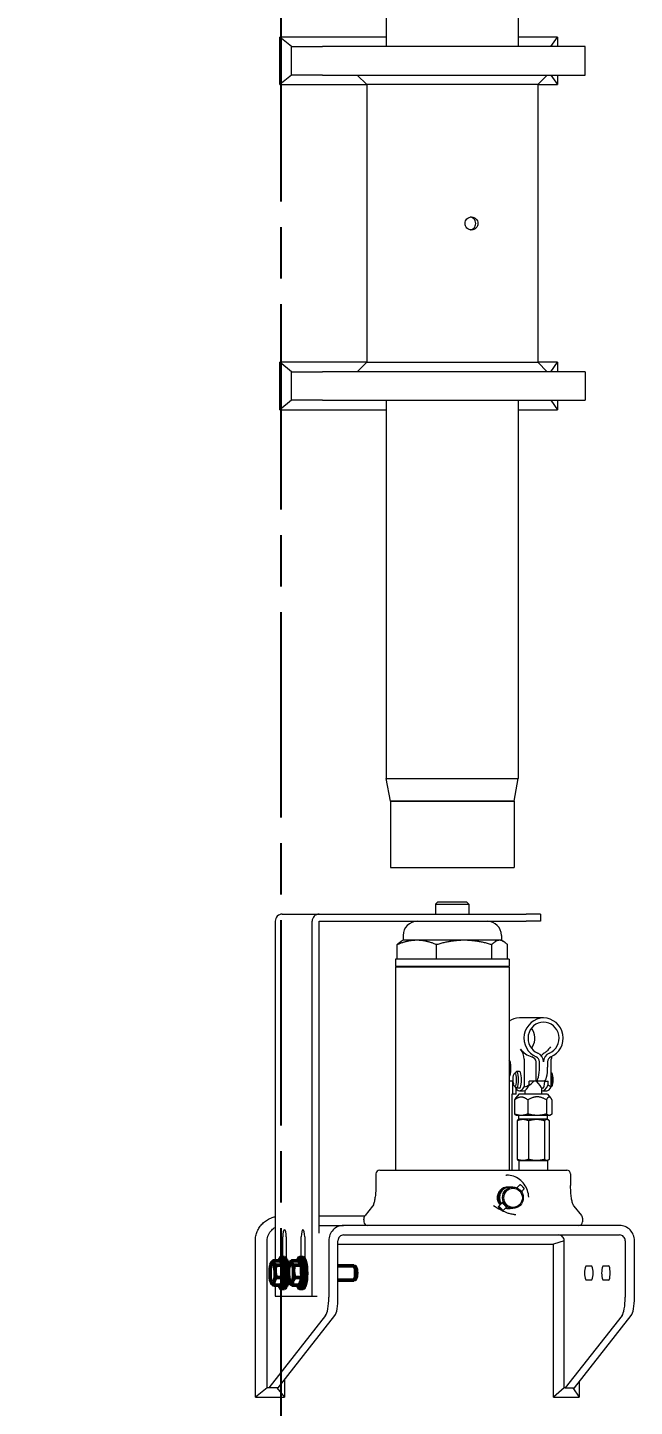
# Model space of a CAD drawing. Header units: inches. Extents: x 15 to 402, y 6 to 258.
# Drawn here: x 296.75 to 312.71, y 74.76 to 111.01 of the extents above; entities that cross this region are included whole.
import ezdxf

# ---------------------------------------------------------------- set-up
doc = ezdxf.new("R2010")
doc.units = ezdxf.units.IN
doc.header["$LTSCALE"] = 12
doc.header["$MEASUREMENT"] = 0
doc.linetypes.add('CHAIN', pattern=[0.7087, 0.4724, -0.0591, 0.1181, -0.0591])
doc.layers.add('Centerline', color=5, linetype='CHAIN', lineweight=25, true_color=0x0000ff)
doc.layers.add('Dimension (ANSI)', color=7, linetype='Continuous', lineweight=25)
doc.layers.add('Visible (ANSI)', color=7, linetype='Continuous', lineweight=50)
doc.styles.add('MEMCOR Medium', font='arial.ttf')
doc.dimstyles.new('Default (ANSI)', dxfattribs={"dimscale": 12, "dimtxt": 0.15, "dimasz": 0.098425, "dimexe": 0.125, "dimexo": 0.0625, "dimgap": 0.031496, "dimtad": 0, "dimtih": 1, "dimtoh": 1, "dimdec": 4, "dimrnd": 1e-08, "dimzin": 3, "dimdsep": 46, "dimlunit": 5, "dimtxsty": 'MEMCOR Medium', "dimcen": 0.09, "dimdle": 0.393701, "dimclrd": 256, "dimclre": 256, "dimclrt": 256, "dimadec": 0, "dimazin": 1, "dimtfac": 0.8, "dimtofl": 0, "dimtmove": 0, "dimatfit": 3, "dimfxl": 1, "dimfrac": 1, "dimtolj": 1, "dimtzin": 4, "dimlwd": -1, "dimlwe": -1, "dimarcsym": 0})

# ---------------------------------------------------------------- blocks, each defined once
blk = doc.blocks.new('*D27')
at = {"layer": 'Defpoints', "color": 0, "transparency": 16777216}
for p in [(303.002, 130.769), (254.989, 40.014), (282.798, 40.014)]:
    blk.add_point(p, dxfattribs=at)
at = {"layer": 'Dimension (ANSI)', "transparency": 16777216}
for p, q in [((302.252, 130.769), (253.489, 130.769)), ((254.989, 129.588), (254.989, 91.538)), ((254.989, 41.195), (254.989, 79.246)), ((282.048, 40.014), (253.489, 40.014))]:
    blk.add_line(p, q, dxfattribs=at)
for points in [[(254.792, 129.588), (255.186, 129.588), (254.989, 130.769)], [(254.792, 41.195), (255.186, 41.195), (254.989, 40.014)]]:
    blk.add_solid(points, dxfattribs=at)
at = {"layer": 'Dimension (ANSI)', "transparency": 16777216, "char_height": 1.8, "attachment_point": 5, "style": 'MEMCOR Medium'}
for s, insert in [('\\A1; \\fArial|b0|i0;90{\\H0.8x;\\S3#4;} in', (254.989, 87.241)), ('\\A1;[2305.2 mm]{\\P\\fArial|b0|i0;SHIPPING HEIGHT\\P\\fArial|b0|i0;REF.}', (254.989, 81.095))]:
    blk.add_mtext(s, dxfattribs=dict(at, insert=insert))

msp = doc.modelspace()

# ---------------------------------------------------------------- linework, layer by layer
at = {"layer": 'Centerline', "ltscale": 0.952448}
msp.add_line((303.42221, 41.64152), (303.42221, 131.8154), dxfattribs=at)
at = {"layer": 'Visible (ANSI)', "linetype": 'Continuous', "lineweight": 18}
for p, q in [((306.1863, 121.01412), (306.1863, 110.51412)), ((309.6563, 121.01412), (309.6563, 110.51412)), ((303.38409, 109.51523), (303.38409, 110.76301)), ((306.1863, 110.76301), (303.38409, 110.76301)), ((303.69648, 110.51412), (303.38409, 110.76301)), ((310.68971, 110.76301), (309.6563, 110.76301)), ((310.51707, 110.51412), (310.68971, 110.76301)), ((310.68971, 110.76301), (310.68971, 110.51412)), ((303.69648, 110.51412), (304.511, 110.51412)), ((303.69648, 109.76412), (303.69648, 110.51412)), ((311.4213, 110.51412), (304.511, 110.51412)), ((311.4213, 109.76412), (311.4213, 110.51412)), ((303.69648, 109.76412), (303.38409, 109.51523)), ((303.38409, 109.51523), (305.67019, 109.51523)), ((304.511, 109.76412), (303.69648, 109.76412)), ((304.511, 109.76412), (311.4213, 109.76412)), ((305.6713, 109.51412), (305.4213, 109.76412)), ((305.6713, 109.51412), (305.6713, 102.21412)), ((310.1713, 109.51412), (305.6713, 109.51412)), ((310.1713, 109.51412), (310.4213, 109.76412)), ((310.1713, 109.51412), (310.1713, 102.21412)), ((310.17241, 109.51523), (310.68971, 109.51523)), ((310.51707, 109.76412), (310.68971, 109.51523)), ((310.68971, 109.76412), (310.68971, 109.51523)), ((303.38409, 100.96523), (303.38409, 102.21301)), ((305.67019, 102.21301), (303.38409, 102.21301)), ((303.69128, 101.96412), (303.38409, 102.21301)), ((303.69128, 101.96412), (304.511, 101.96412)), ((303.69128, 101.21412), (303.69128, 101.96412)), ((311.4213, 101.96412), (304.511, 101.96412)), ((305.6713, 102.21412), (305.4213, 101.96412)), ((305.6713, 102.21412), (310.1713, 102.21412)), ((310.1713, 102.21412), (310.4213, 101.96412)), ((310.68971, 102.21301), (310.17241, 102.21301)), ((310.51187, 101.96412), (310.68971, 102.21301)), ((310.68971, 102.21301), (310.68971, 101.96412)), ((311.4213, 101.96412), (311.4213, 101.21412)), ((303.69128, 101.21412), (303.38409, 100.96523)), ((304.511, 101.21412), (303.69128, 101.21412)), ((304.511, 101.21412), (311.4213, 101.21412)), ((306.1863, 101.21412), (306.1863, 91.26412)), ((309.6563, 101.21412), (309.6563, 91.26412)), ((310.51187, 101.21412), (310.68971, 100.96523)), ((310.68971, 101.21412), (310.68971, 100.96523)), ((303.38409, 100.96523), (306.1863, 100.96523)), ((309.6563, 100.96523), (310.68971, 100.96523)), ((306.1863, 91.26412), (309.6563, 91.26412)), ((306.1863, 91.26412), (309.40911, 91.26412)), ((306.2963, 90.67412), (306.1863, 91.26412)), ((309.40911, 91.26412), (309.6563, 91.26412)), ((309.5463, 90.67412), (309.6563, 91.26412)), ((306.2963, 90.67412), (309.5463, 90.67412)), ((306.2963, 90.67412), (306.2963, 88.92412)), ((309.5463, 90.67412), (306.2963, 90.67412)), ((309.5463, 90.67412), (309.5463, 88.92412)), ((306.2963, 88.92412), (309.5463, 88.92412)), ((307.5338, 88.01412), (307.4838, 87.96412)), ((307.4838, 87.96412), (308.3588, 87.96412)), ((307.4838, 87.96412), (307.4838, 87.70162)), ((308.3088, 88.01412), (307.5338, 88.01412)), ((308.3088, 88.01412), (308.3588, 87.96412)), ((308.3588, 87.96412), (308.3588, 87.70162)), ((303.26687, 87.51408), (303.26687, 78.58476)), ((303.44881, 87.70162), (304.41922, 87.70162)), ((304.23728, 77.65401), (304.23728, 87.51408)), ((304.41918, 79.31252), (304.41918, 87.51408)), ((304.41922, 87.70162), (309.86169, 87.70162)), ((304.41922, 87.51412), (309.86169, 87.51412)), ((310.24039, 87.70162), (309.86169, 87.70162)), ((310.24039, 87.51412), (309.86169, 87.51412)), ((310.24039, 87.70162), (310.24039, 87.51412)), ((306.62767, 87.13912), (306.62767, 87.01412)), ((309.21493, 87.13912), (309.21493, 87.01412)), ((306.47217, 86.51412), (306.47217, 86.89858)), ((306.62767, 87.01412), (306.57581, 86.98418)), ((306.99137, 87.01412), (306.62767, 87.01412)), ((308.23514, 87.01412), (306.99137, 87.01412)), ((307.51057, 86.51412), (307.51057, 86.89858)), ((309.16506, 87.01412), (308.23514, 87.01412)), ((308.9597, 86.51412), (308.9597, 86.89858)), ((309.21493, 87.01412), (309.16506, 87.01412)), ((309.21493, 87.01412), (309.26679, 86.98418)), ((309.37043, 86.51412), (309.37043, 86.89858)), ((306.47217, 86.51412), (306.42755, 86.51412)), ((306.42755, 86.51412), (306.42755, 86.32662)), ((309.41505, 86.32662), (306.42755, 86.32662)), ((309.41505, 86.30662), (306.42755, 86.30662)), ((306.42755, 86.30662), (306.42755, 80.97037)), ((307.51057, 86.51412), (306.47217, 86.51412)), ((306.55255, 86.30662), (306.55255, 86.32662)), ((308.9597, 86.51412), (307.51057, 86.51412)), ((309.41505, 86.51412), (308.9597, 86.51412)), ((309.29005, 86.30662), (309.29005, 86.32662)), ((309.41505, 86.51412), (309.41505, 86.32662)), ((309.41505, 86.30662), (309.41505, 80.97037)), ((310.32244, 84.97037), (309.68561, 84.97037)), ((309.81096, 83.88347), (309.81096, 83.15595)), ((310.12475, 83.30537), (310.12475, 83.81616)), ((310.21573, 83.68037), (310.21573, 83.81616)), ((310.42915, 83.81616), (310.42915, 83.68037)), ((310.52643, 83.15595), (310.52643, 83.88347)), ((309.55421, 83.50684), (309.59969, 83.55525)), ((309.69178, 83.5622), (309.61296, 83.5622)), ((310.54481, 83.50684), (310.52643, 83.52641)), ((309.50983, 83.30537), (309.41505, 83.30537)), ((309.5139, 82.97037), (309.5139, 83.29299)), ((309.55421, 83.18006), (309.59969, 83.13165)), ((309.59968, 82.97037), (309.59968, 83.11442)), ((309.69178, 83.1247), (309.61296, 83.1247)), ((309.69178, 83.05537), (309.79849, 83.05537)), ((309.83076, 83.06247), (309.83076, 82.97037)), ((309.94436, 83.20947), (309.94436, 83.30537)), ((310.12475, 83.30537), (309.94436, 83.30537)), ((310.33818, 83.30537), (310.12475, 83.30537)), ((310.26826, 83.13123), (310.26826, 82.97037)), ((310.30053, 83.1247), (310.26826, 83.1247)), ((310.30053, 83.05537), (310.40725, 83.05537)), ((310.33818, 83.30537), (310.4464, 83.30537)), ((310.4464, 83.20947), (310.4464, 83.30537)), ((310.54481, 83.18006), (310.52643, 83.16048)), ((309.59968, 82.97037), (309.48776, 82.97037)), ((309.48776, 82.97037), (309.48776, 80.97037)), ((309.55942, 82.81523), (309.55942, 82.44695)), ((309.67451, 82.97037), (309.59447, 82.87498)), ((310.42451, 82.97037), (309.67451, 82.97037)), ((309.91061, 82.81523), (309.91061, 82.44695)), ((310.4007, 82.81523), (310.4007, 82.44695)), ((310.42451, 82.97037), (310.50455, 82.87498)), ((310.5396, 82.81523), (310.5396, 82.44695)), ((309.61201, 82.40787), (309.59447, 82.418)), ((309.73502, 82.40787), (309.61201, 82.40787)), ((309.67451, 82.30787), (309.65948, 82.29919)), ((309.67451, 82.30787), (309.67451, 82.40787)), ((309.77994, 82.30787), (309.67451, 82.30787)), ((310.15565, 82.40787), (309.73502, 82.40787)), ((310.14049, 82.30787), (309.77994, 82.30787)), ((310.41006, 82.30787), (310.14049, 82.30787)), ((310.47015, 82.40787), (310.15565, 82.40787)), ((310.42451, 82.30787), (310.41006, 82.30787)), ((310.42451, 82.30787), (310.42451, 82.40787)), ((310.42451, 82.30787), (310.43955, 82.29919)), ((310.48701, 82.40787), (310.47015, 82.40787)), ((310.48701, 82.40787), (310.50455, 82.418)), ((309.62944, 82.27438), (309.62944, 81.25387)), ((309.93045, 82.27438), (309.93045, 81.25387)), ((310.35053, 82.27438), (310.35053, 81.25387)), ((310.46959, 82.27438), (310.46959, 81.25387)), ((309.67451, 81.22037), (309.65948, 81.22905)), ((309.67451, 81.22037), (309.77994, 81.22037)), ((309.67451, 81.22037), (309.67451, 80.97037)), ((309.77994, 81.22037), (310.14049, 81.22037)), ((310.14049, 81.22037), (310.41006, 81.22037)), ((310.41006, 81.22037), (310.42451, 81.22037)), ((310.42451, 81.22037), (310.43955, 81.22905)), ((310.42451, 81.22037), (310.42451, 80.97037)), ((305.91292, 80.87037), (305.91292, 80.5699)), ((306.01292, 80.97037), (306.76165, 80.97037)), ((306.76165, 80.97037), (310.9332, 80.97037)), ((311.0332, 80.87037), (311.0332, 80.5699)), ((309.32982, 80.836), (309.35227, 80.836)), ((309.37887, 80.5235), (309.37653, 80.5235)), ((309.39753, 80.5235), (309.3952, 80.5235)), ((309.41619, 80.5235), (309.41386, 80.5235)), ((309.51482, 80.5235), (309.43252, 80.5235)), ((309.69787, 80.58521), (309.61781, 80.50269)), ((309.81271, 80.4738), (309.74087, 80.39975)), ((305.82462, 80.01976), (305.62937, 79.77529)), ((309.23398, 80.10704), (309.14051, 80.01069)), ((309.34882, 79.99563), (309.25535, 79.89928)), ((309.3882, 79.961), (309.38586, 79.961)), ((309.40686, 79.961), (309.40453, 79.961)), ((309.42552, 79.961), (309.42319, 79.961)), ((309.51482, 79.961), (309.44185, 79.961)), ((311.1215, 80.01976), (311.31675, 79.77529)), ((305.61868, 79.75927), (304.41918, 79.75927)), ((304.41918, 79.51412), (305.06221, 79.51412)), ((312.32281, 79.51412), (305.06221, 79.51412)), ((305.59891, 79.66504), (305.59891, 79.61412)), ((311.34721, 79.66504), (311.34721, 79.61412)), ((302.74245, 75.00318), (302.74245, 79.11412)), ((303.05297, 75.24833), (303.05297, 79.11412)), ((303.46399, 78.67012), (303.46399, 79.21651)), ((303.55496, 79.21651), (303.55496, 78.62423)), ((303.94919, 78.67012), (303.94919, 79.21651)), ((304.04017, 79.21651), (304.04017, 78.62423)), ((304.67246, 79.11412), (304.67246, 77.62562)), ((304.91605, 77.62562), (304.91605, 79.11412)), ((305.06221, 79.26412), (312.32281, 79.26412)), ((310.86332, 79.11412), (310.5806, 79.01897)), ((310.86332, 75.24833), (310.86332, 79.11412)), ((312.46897, 79.11412), (312.46897, 77.62562)), ((312.71256, 77.62562), (312.71256, 79.11412)), ((304.91605, 79.01897), (310.47053, 79.01897)), ((310.47053, 79.01897), (310.5806, 79.01897)), ((310.5806, 75.00318), (310.5806, 79.01897)), ((311.44263, 78.45162), (311.58323, 78.45162)), ((311.89253, 78.45162), (312.03313, 78.45162)), ((311.58323, 78.07662), (311.44263, 78.07662)), ((312.03313, 78.07662), (311.89253, 78.07662)), ((303.26687, 77.94349), (303.26687, 77.65401)), ((303.26687, 77.65401), (304.23728, 77.65401)), ((304.23728, 77.65401), (304.36807, 77.65401)), ((304.59084, 77.14481), (303.09555, 75.24833)), ((303.33914, 75.24833), (304.83443, 77.14481)), ((312.38735, 77.14481), (310.89206, 75.24833)), ((311.13566, 75.24833), (312.63095, 77.14481)), ((303.50541, 75.4592), (303.50541, 75.00318)), ((303.05297, 75.24833), (302.74245, 75.00318)), ((303.09555, 75.24833), (303.05297, 75.24833)), ((303.33914, 75.24833), (303.09555, 75.24833)), ((303.3104, 75.24833), (303.50541, 75.00318)), ((310.86332, 75.24833), (310.5806, 75.00318)), ((310.89206, 75.24833), (310.86332, 75.24833)), ((310.89206, 75.24833), (311.13566, 75.24833)), ((311.09308, 75.24833), (311.26029, 75.00318)), ((311.26029, 75.4064), (311.26029, 75.00318)), ((302.74245, 75.00318), (303.50541, 75.00318)), ((310.5806, 75.00318), (311.26029, 75.00318))]:
    msp.add_line(p, q, dxfattribs=at)
at = {"layer": 'Visible (ANSI)'}
for p, q in [((303.16659, 78.51739), (303.17004, 78.52421)), ((303.39554, 78.58476), (303.2084, 78.58476)), ((303.46894, 78.46751), (303.2818, 78.46751)), ((303.39554, 78.58476), (303.43224, 78.52613)), ((303.42036, 78.54512), (303.43187, 78.54512)), ((303.43187, 78.67012), (303.50948, 78.67012)), ((303.43224, 78.52613), (303.46894, 78.46751)), ((303.46894, 78.46751), (303.47497, 78.30719)), ((303.6518, 78.51739), (303.65524, 78.52421)), ((303.88075, 78.58476), (303.69361, 78.58476)), ((303.95415, 78.46751), (303.76701, 78.46751)), ((303.88075, 78.58476), (303.91745, 78.52613)), ((303.90556, 78.54512), (303.91707, 78.54512)), ((303.91707, 78.67012), (303.99468, 78.67012)), ((303.91745, 78.52613), (303.95415, 78.46751)), ((303.95415, 78.46751), (303.96018, 78.30719)), ((304.91605, 78.45162), (305.33506, 78.45162)), ((305.38131, 78.40854), (305.34643, 78.44567)), ((303.16659, 78.01085), (303.16699, 78.01007)), ((303.48101, 78.14687), (303.29387, 78.14687)), ((303.45034, 78.04518), (303.41967, 77.94349)), ((303.43163, 77.98312), (303.43187, 77.98312)), ((303.48101, 78.14687), (303.45034, 78.04518)), ((303.47497, 78.30719), (303.48101, 78.14687)), ((303.6518, 78.01085), (303.65219, 78.01007)), ((303.96621, 78.14687), (303.77907, 78.14687)), ((303.93554, 78.04518), (303.90488, 77.94349)), ((303.91683, 77.98312), (303.91707, 77.98312)), ((303.96621, 78.14687), (303.93554, 78.04518)), ((303.96018, 78.30719), (303.96621, 78.14687)), ((304.91605, 78.07662), (305.33506, 78.07662)), ((305.38131, 78.1197), (305.34643, 78.08258)), ((303.41967, 77.94349), (303.23253, 77.94349)), ((303.43187, 77.85812), (303.50948, 77.85812)), ((303.90488, 77.94349), (303.71774, 77.94349)), ((303.91707, 77.85812), (303.99468, 77.85812))]:
    msp.add_line(p, q, dxfattribs=at)
at = {"layer": 'Visible (ANSI)', "linetype": 'Continuous', "lineweight": 18}
for centre, radius, start, end in [((307.00267, 87.13912), 0.375, 90, 180), ((308.83993, 87.13912), 0.375, 0, 90), ((306.01292, 80.87037), 0.1, 90, 180), ((310.9332, 80.87037), 0.1, 0, 90), ((305.69891, 79.61412), 0.1, 180, 270), ((311.24721, 79.61412), 0.1, 270, 0)]:
    msp.add_arc(centre, radius, start, end, dxfattribs=at)
for centre, major_axis, ratio, start_param, end_param in [((303.44881, 87.51408), (0, 0.18754), 0.97012594, 0, 1.57079633), ((304.41922, 87.51408), (0, 0.18754), 0.97012594, 0, 1.57079633), ((304.41922, 87.51408), (0, 0.0000394), 0.97012594, 0, 1.57079633), ((309.68561, 84.43912), (0, 0.53125), 0.97012594, 0, 0.55268505), ((310.32244, 84.43912), (0, -0.53125), 0.97012594, 0.38163623, 5.90154908), ((310.32244, 84.43912), (0, -0.42125), 0.97012594, 0.38163623, 5.90154908), ((309.68561, 84.43912), (0, -0.42125), 0.97012594, 1.00176674, 2.24827163), ((310.25815, 84.43912), (0.64426, 0), 0.82458735, 3.71062224, 4.33075275), ((309.20459, 83.88347), (0.60636, 0), 0.82458735, 0, 0.56902959), ((310.52841, 83.88347), (0, -0.61), 0.97012594, 4.14335939, 4.22050048), ((309.41127, 83.64912), (0, -0.21875), 0.24260185, 0.07126083, 3.07033183), ((309.95497, 83.81616), (0.16978, 0), 0.82458735, 0, 1.1891601), ((310.07991, 83.81616), (0, 0.14), 0.97012594, 4.71238898, 5.90154908), ((310.07991, 83.81616), (0, 0.25), 0.97012594, 4.71238898, 5.90154908), ((310.44731, 83.81616), (0, -0.25), 0.97012594, 3.90716561, 4.00095999), ((310.56497, 83.81616), (0, 0.25), 0.97012594, 0.38163623, 1.57079633), ((310.56497, 83.81616), (0, 0.14), 0.97012594, 0.38163623, 1.57079633), ((310.89019, 83.88347), (0, -0.5), 0.72752409, 4.5732119, 4.71238898), ((309.61296, 83.34345), (0, 0.21875), 0.24260185, 2.88883748, 6.53594048), ((309.69178, 83.34345), (0, 0.21875), 0.24260185, 3.14159265, 6.28318531), ((310.12475, 83.68037), (0, -0.375), 0.24260185, 0, 1.57079633), ((310.33818, 83.68037), (0, -0.375), 0.24260185, 0, 1.57079633), ((310.48607, 83.34345), (0, 0.21875), 0.24260185, 4.00556909, 5.41920887), ((310.53458, 83.34345), (0, 0.16875), 0.24260185, 3.39434782, 6.03043014), ((309.69178, 84.30537), (0, 1.25), 0.24260185, 2.49809154, 2.58355127), ((309.69178, 84.30537), (0, -1.25), 0.24260185, 5.85751858, 6.68707714), ((309.79849, 84.30537), (0, -1.25), 0.24260185, 0, 0.50179497), ((309.21521, 84.30537), (1.51591, 0), 0.82458735, 5.11628082, 5.21418395), ((310.04951, 83.34345), (0.21711, 0.21711), 0.12314028, 4.0301093, 4.65995536), ((310.04951, 83.34345), (0.21711, -0.21711), 0.12314028, 0.12252347, 1.27331578), ((310.30053, 84.30537), (0, -1.25), 0.24260185, 6.17657012, 6.78498028), ((310.30053, 83.34345), (0, -0.21875), 0.24260185, 0, 1.39583924), ((310.40725, 84.30537), (0, -1.25), 0.24260185, 0, 0.40389183), ((310.88382, 84.30537), (0, 1.25), 0.72752409, 2.63979768, 2.73770082), ((309.75529, 80.52951), (0.05742, -0.0557), 0.17154542, 0, 3.14159267), ((305.06221, 79.11412), (0, 0.4), 0.97437006, 0, 1.57079633), ((312.32281, 79.11412), (0, 0.4), 0.97437006, 4.71238898, 6.28318531), ((303.50948, 79.21651), (0, 0.1875), 0.24260185, 4.71238898, 7.85398163), ((303.99468, 79.21651), (0, 0.1875), 0.24260185, 4.71238898, 7.85398163), ((305.06221, 79.11412), (0, 0.15), 0.97437006, 0, 1.57079633), ((312.32281, 79.11412), (0, 0.15), 0.97437006, 4.71238898, 6.28318531), ((311.44263, 78.26412), (0, -0.1875), 0.22495105, 3.14159265, 6.28318531), ((311.58323, 78.26412), (0, 0.1875), 0.22495105, 3.14159265, 6.28318531), ((311.89253, 78.26412), (0, -0.1875), 0.22495105, 3.14159265, 6.28318531), ((312.03313, 78.26412), (0, 0.1875), 0.22495105, 3.14159265, 6.28318531), ((304.55998, 77.62562), (0, -0.5), 0.22495105, 0.2779228, 1.57079633), ((304.80357, 77.62562), (0, -0.5), 0.22495105, 0.2779228, 1.57079633), ((312.35649, 77.62562), (0, -0.5), 0.22495105, 0.2779228, 1.57079633), ((312.60009, 77.62562), (0, -0.5), 0.22495105, 0.2779228, 1.57079633)]:
    msp.add_ellipse(centre, major_axis=major_axis, ratio=ratio, start_param=start_param, end_param=end_param, dxfattribs=at)
for centre, major_axis, ratio in [((309.56445, 83.34345), (0, -0.16875), 0.24260185), ((309.51482, 80.24225), (0, -0.28125), 0.97012594), ((309.52209, 80.24225), (0, 0.25125), 0.97012594), ((309.19793, 79.95498), (0.05742, -0.0557), 0.17154542)]:
    msp.add_ellipse(centre, major_axis=major_axis, ratio=ratio, dxfattribs=at)
at = {"layer": 'Visible (ANSI)'}
for centre, major_axis, start_param, end_param in [((303.43187, 78.26412), (0, -0.406), 5.62278352, 10.08517975), ((303.91707, 78.26412), (0, -0.406), 5.62278352, 10.08517975), ((303.19612, 78.26412), (0, -0.281), 3.81907222, 4.86626977), ((303.19612, 78.26412), (0, 0.281), 5.91346733, 6.96066488), ((303.19612, 78.26412), (0, 0.281), 4.86626977, 5.91346733), ((303.43187, 78.26412), (0, 0.281), 3.14159265, 6.28318531), ((303.50948, 78.26412), (0, -0.406), 0, 3.14159265), ((303.68133, 78.26412), (0, -0.281), 3.81907222, 4.86626977), ((303.68133, 78.26412), (0, 0.281), 5.91346733, 6.96066488), ((303.68133, 78.26412), (0, 0.281), 4.86626977, 5.91346733), ((303.91707, 78.26412), (0, 0.281), 3.14159265, 6.28318531), ((303.99468, 78.26412), (0, -0.406), 0, 3.14159265), ((305.33506, 78.26412), (0, 0.1875), 3.14159265, 6.28318531), ((305.37226, 78.26412), (0, -0.14916), 0.25272865, 2.888864), ((303.19612, 78.26412), (0, -0.281), 4.86626977, 5.91346733), ((303.19612, 78.26412), (0, -0.281), 5.91346733, 6.96066488), ((303.19612, 78.26412), (0, 0.281), 3.81907222, 4.86626977), ((303.68133, 78.26412), (0, -0.281), 4.86626977, 5.91346733), ((303.68133, 78.26412), (0, -0.281), 5.91346733, 6.96066488), ((303.68133, 78.26412), (0, 0.281), 3.81907222, 4.86626977)]:
    msp.add_ellipse(centre, major_axis=major_axis, ratio=0.24260185, start_param=start_param, end_param=end_param, dxfattribs=at)
at = {"layer": 'Visible (ANSI)', "linetype": 'Continuous', "lineweight": 18}
for points, knots in [([(308.42744, 105.69225), (308.4064, 105.69225), (308.38389, 105.69656), (308.34236, 105.71411), (308.32333, 105.72733), (308.29323, 105.75784), (308.28015, 105.77716), (308.26277, 105.81951), (308.25849, 105.84253), (308.25849, 105.88571), (308.26277, 105.90874), (308.28015, 105.95108), (308.29323, 105.9704), (308.32333, 106.00091), (308.34236, 106.01414), (308.38389, 106.03168), (308.4064, 106.036), (308.42744, 106.036)], [0.65806421, 0.65806421, 0.65806421, 0.65806421, 0.82258017, 0.82258017, 0.98709612, 0.98709612, 1.15161227, 1.15161227, 1.31612842, 1.31612842, 1.48064456, 1.48064456, 1.64516071, 1.64516071, 1.80967667, 1.80967667, 1.97419263, 1.97419263, 1.97419263, 1.97419263]), ([(308.53927, 105.86412), (308.53927, 105.88571), (308.53515, 105.90874), (308.51836, 105.95108), (308.5057, 105.9704), (308.47639, 106.00091), (308.45778, 106.01414), (308.42543, 106.028), (308.41292, 106.03159), (308.4004, 106.03371)], [0, 0, 0, 0, 0.164533665, 0.164533665, 0.32906733, 0.32906733, 0.493600697, 0.493600697, 0.589083098, 0.589083098, 0.589083098, 0.589083098]), ([(308.42744, 106.036), (308.44848, 106.036), (308.47083, 106.03168), (308.51181, 106.01414), (308.53044, 106.00091), (308.5598, 105.9704), (308.57249, 105.95108), (308.5893, 105.90874), (308.59343, 105.88571), (308.59343, 105.86412), (308.59343, 105.84253), (308.5893, 105.81951), (308.57249, 105.77716), (308.5598, 105.75784), (308.53044, 105.72733), (308.51181, 105.71411), (308.47083, 105.69656), (308.44848, 105.69225), (308.42744, 105.69225)], [1.97419263, 1.97419263, 1.97419263, 1.97419263, 2.13870858, 2.13870858, 2.30322454, 2.30322454, 2.46774069, 2.46774069, 2.63225684, 2.63225684, 2.63225684, 2.79677298, 2.79677298, 2.96128913, 2.96128913, 3.12580509, 3.12580509, 3.29032104, 3.29032104, 3.29032104, 3.29032104]), ([(308.4004, 105.69454), (308.41292, 105.69666), (308.42543, 105.70025), (308.45778, 105.71411), (308.47639, 105.72733), (308.5057, 105.75784), (308.51836, 105.77716), (308.53515, 105.81951), (308.53927, 105.84253), (308.53927, 105.86412)], [2.043453154, 2.043453154, 2.043453154, 2.043453154, 2.138935555, 2.138935555, 2.303468922, 2.303468922, 2.468002587, 2.468002587, 2.632536252, 2.632536252, 2.632536252, 2.632536252]), ([(310.50295, 84.21215), (310.48354, 84.18086), (310.46146, 84.15146), (310.41692, 84.10282), (310.39435, 84.08337), (310.36282, 84.06117), (310.35154, 84.05424), (310.34016, 84.04818)], [-1.453532327, -1.453532327, -1.453532327, -1.453532327, -1.170553443, -1.170553443, -0.88757456, -0.88757456, -0.73427135, -0.73427135, -0.73427135, -0.73427135]), ([(310.34016, 84.04818), (310.32259, 84.03877), (310.30566, 84.02582), (310.28672, 84.00544), (310.28297, 84.00108), (310.27925, 83.99641)], [0.569896271, 0.569896271, 0.569896271, 0.569896271, 0.805902772, 0.805902772, 0.863546834, 0.863546834, 0.863546834, 0.863546834]), ([(305.91292, 80.5699), (305.91292, 80.51751), (305.91129, 80.46512), (305.9049, 80.36413), (305.90014, 80.31552), (305.88795, 80.22576), (305.8805, 80.18461), (305.86391, 80.11341), (305.85468, 80.08334), (305.83731, 80.03945), (305.82874, 80.02511), (305.8249, 80.02011), (305.82475, 80.01993), (305.82462, 80.01976)], [1.57079633, 1.57079633, 1.57079633, 1.57079633, 1.82597389, 1.82597389, 2.08115145, 2.08115145, 2.33632901, 2.33632901, 2.59150657, 2.59150657, 2.83637116, 2.83637116, 2.84668413, 2.84668413, 2.84668413, 2.84668413]), ([(309.37653, 80.5235), (309.3528, 80.5235), (309.32917, 80.52024), (309.28322, 80.50732), (309.26111, 80.49767), (309.21053, 80.46684), (309.18424, 80.44268), (309.14167, 80.3847), (309.12597, 80.35127), (309.10811, 80.28022), (309.10604, 80.24331), (309.11569, 80.17093), (309.1272, 80.13612), (309.15519, 80.08592), (309.16751, 80.06866), (309.18155, 80.053)], [-16.49327538, -16.49327538, -16.49327538, -16.49327538, -16.30466323, -16.30466323, -16.11480578, -16.11480578, -15.83834808, -15.83834808, -15.55651107, -15.55651107, -15.27704251, -15.27704251, -15.00004498, -15.00004498, -14.83781822, -14.83781822, -14.83781822, -14.83781822]), ([(309.18277, 80.05425), (309.17083, 80.06773), (309.16014, 80.08238), (309.13246, 80.12915), (309.12006, 80.1636), (309.10851, 80.23576), (309.10964, 80.27281), (309.12568, 80.34428), (309.14044, 80.37799), (309.18137, 80.43707), (309.20702, 80.462), (309.26668, 80.5007), (309.30027, 80.51385), (309.35247, 80.52273), (309.36977, 80.52391), (309.38703, 80.52337)], [-2.21605422, -2.21605422, -2.21605422, -2.21605422, -2.07717917, -2.07717917, -1.80050787, -1.80050787, -1.52029373, -1.52029373, -1.23965903, -1.23965903, -0.96296924, -0.96296924, -0.68030728, -0.68030728, -0.54247909, -0.54247909, -0.54247909, -0.54247909]), ([(309.39519, 80.5235), (309.38716, 80.5235), (309.37911, 80.52312), (309.33592, 80.51909), (309.30174, 80.50864), (309.23968, 80.47487), (309.21229, 80.45205), (309.16687, 80.39602), (309.14955, 80.3631), (309.12859, 80.29282), (309.12491, 80.25624), (309.13132, 80.18355), (309.14132, 80.14813), (309.167, 80.09688), (309.17837, 80.07932), (309.19148, 80.06323)], [-11.98721972, -11.98721972, -11.98721972, -11.98721972, -11.9231489, -11.9231489, -11.64258146, -11.64258146, -11.36604087, -11.36604087, -11.08169527, -11.08169527, -10.80340696, -10.80340696, -10.52540307, -10.52540307, -10.36547842, -10.36547842, -10.36547842, -10.36547842]), ([(309.19275, 80.06454), (309.18158, 80.07842), (309.17169, 80.09338), (309.1462, 80.14122), (309.13535, 80.17622), (309.12705, 80.24868), (309.1298, 80.28546), (309.14894, 80.3562), (309.16531, 80.38943), (309.20906, 80.4466), (309.2358, 80.47021), (309.297, 80.50584), (309.33098, 80.5173), (309.37928, 80.52319), (309.39251, 80.52378), (309.40569, 80.52337)], [-6.68755755, -6.68755755, -6.68755755, -6.68755755, -6.55033979, -6.55033979, -6.2735198, -6.2735198, -5.99460404, -5.99460404, -5.71184336, -5.71184336, -5.43547336, -5.43547336, -5.15420507, -5.15420507, -5.04896822, -5.04896822, -5.04896822, -5.04896822]), ([(309.41386, 80.5235), (309.41038, 80.5235), (309.4069, 80.52343), (309.36776, 80.52185), (309.33275, 80.51306), (309.26883, 80.48215), (309.2404, 80.46063), (309.1929, 80.40728), (309.17437, 80.37587), (309.14991, 80.30701), (309.14436, 80.27017), (309.14743, 80.19698), (309.15571, 80.16132), (309.17887, 80.10892), (309.18944, 80.09072), (309.20185, 80.07392)], [-7.47976339, -7.47976339, -7.47976339, -7.47976339, -7.4520934, -7.4520934, -7.16844893, -7.16844893, -6.89133924, -6.89133924, -6.6119116, -6.6119116, -6.3298453, -6.3298453, -6.05334876, -6.05334876, -5.89259244, -5.89259244, -5.89259244, -5.89259244]), ([(309.20317, 80.07529), (309.19279, 80.08953), (309.1837, 80.10478), (309.1605, 80.15352), (309.15123, 80.18893), (309.1461, 80.26222), (309.15067, 80.2994), (309.17337, 80.36902), (309.19101, 80.40087), (309.23702, 80.45556), (309.26493, 80.47793), (309.32799, 80.51062), (309.36265, 80.52039), (309.40689, 80.52348), (309.41563, 80.52364), (309.42435, 80.52337)], [-11.15963118, -11.15963118, -11.15963118, -11.15963118, -11.02396589, -11.02396589, -10.74751804, -10.74751804, -10.46403492, -10.46403492, -10.18538219, -10.18538219, -9.90776006, -9.90776006, -9.6249268, -9.6249268, -9.55535279, -9.55535279, -9.55535279, -9.55535279]), ([(309.43252, 80.5235), (309.39745, 80.5235), (309.36272, 80.51638), (309.29812, 80.48878), (309.26882, 80.46869), (309.21892, 80.41761), (309.19894, 80.38698), (309.17159, 80.31943), (309.16446, 80.28318), (309.16418, 80.21018), (309.17085, 80.17411), (309.19156, 80.12082), (309.20119, 80.10231), (309.21267, 80.08508)], [-2.97200774, -2.97200774, -2.97200774, -2.97200774, -2.69315903, -2.69315903, -2.41661079, -2.41661079, -2.13597291, -2.13597291, -1.8559664, -1.8559664, -1.57907523, -1.57907523, -1.41981066, -1.41981066, -1.41981066, -1.41981066]), ([(309.93113, 80.25541), (309.92981, 80.31638), (309.91927, 80.37714), (309.88064, 80.49263), (309.85256, 80.54735), (309.78136, 80.64558), (309.73824, 80.68908), (309.64092, 80.76061), (309.58673, 80.78862), (309.47244, 80.82632), (309.41236, 80.836), (309.35227, 80.836)], [0.02227493, 0.02227493, 0.02227493, 0.02227493, 0.33197921, 0.33197921, 0.64168349, 0.64168349, 0.95138777, 0.95138777, 1.26109205, 1.26109205, 1.57079633, 1.57079633, 1.57079633, 1.57079633]), ([(311.1215, 80.01976), (311.1193, 80.02252), (311.11441, 80.02984), (311.10187, 80.0557), (311.0937, 80.07696), (311.07707, 80.13311), (311.06865, 80.16957), (311.05417, 80.2516), (311.04808, 80.29719), (311.03888, 80.39387), (311.03575, 80.44497), (311.03355, 80.52114), (311.0332, 80.54552), (311.0332, 80.5699)], [3.43650117, 3.43650117, 3.43650117, 3.43650117, 3.60542223, 3.60542223, 3.82809664, 3.82809664, 4.0832742, 4.0832742, 4.33845176, 4.33845176, 4.59362932, 4.59362932, 4.71238898, 4.71238898, 4.71238898, 4.71238898]), ([(305.59891, 79.66504), (305.59891, 79.67136), (305.5991, 79.67767), (305.5999, 79.69029), (305.6005, 79.69658), (305.60222, 79.70927), (305.60333, 79.71566), (305.60647, 79.72913), (305.60843, 79.73616), (305.61499, 79.75275), (305.61908, 79.7624), (305.62937, 79.77529)], [4.71238898, 4.71238898, 4.71238898, 4.71238898, 4.96756654, 4.96756654, 5.2227441, 5.2227441, 5.47792166, 5.47792166, 5.73309923, 5.73309923, 5.98827679, 5.98827679, 5.98827679, 5.98827679]), ([(309.00969, 80.03882), (309.06522, 79.99928), (309.12735, 79.95982), (309.23975, 79.90182), (309.28157, 79.88222), (309.3542, 79.85399), (309.38082, 79.84455), (309.44065, 79.82661), (309.47495, 79.81781), (309.51347, 79.81162)], [0, 0, 0, 0, 1.10287521, 1.10287521, 1.67747076, 1.67747076, 1.97689194, 1.97689194, 2.29047608, 2.29047608, 2.29047608, 2.29047608]), ([(309.34879, 79.99564), (309.34928, 79.99614), (309.34922, 79.99696), (309.34739, 80.00022), (309.34428, 80.00346), (309.33601, 80.01141), (309.33031, 80.01666), (309.3173, 80.02906), (309.31001, 80.03623), (309.29615, 80.05052), (309.2887, 80.05854), (309.27469, 80.07399), (309.26811, 80.08141), (309.25696, 80.09347), (309.25165, 80.09892), (309.24279, 80.10628), (309.23922, 80.10816), (309.23677, 80.10816), (309.23566, 80.10816), (309.23472, 80.10777), (309.23399, 80.10702)], [-0.581281497, -0.581281497, -0.581281497, -0.581281497, -0.539015089, -0.539015089, -0.462002434, -0.462002434, -0.385008153, -0.385008153, -0.308013872, -0.308013872, -0.231019592, -0.231019592, -0.154025311, -0.154025311, -0.077012655, -0.077012655, 0, 0, 0, 0.034746248, 0.034746248, 0.034746248, 0.034746248]), ([(309.43368, 79.96112), (309.39936, 79.96008), (309.36513, 79.96559), (309.33234, 79.97753), (309.33194, 79.97767), (309.33154, 79.97782)], [-11.851667262, -11.851667262, -11.851667262, -11.851667262, -11.584401582, -11.584401582, -11.581097802, -11.581097802, -11.581097802, -11.581097802]), ([(309.33607, 79.98249), (309.36706, 79.96938), (309.40014, 79.96213), (309.43641, 79.96104), (309.43913, 79.961), (309.44185, 79.961)], [-1.000681891, -1.000681891, -1.000681891, -1.000681891, -0.739637447, -0.739637447, -0.718439003, -0.718439003, -0.718439003, -0.718439003]), ([(309.51347, 79.81162), (309.51884, 79.81076), (309.52452, 79.80988), (309.53748, 79.80808), (309.54487, 79.8072), (309.56608, 79.80517), (309.5799, 79.8045), (309.59332, 79.8045)], [0, 0, 0, 0, 0.04347905, 0.04347905, 0.099844046, 0.099844046, 0.206981241, 0.206981241, 0.206981241, 0.206981241]), ([(311.31675, 79.77529), (311.3238, 79.76646), (311.32775, 79.75913), (311.33526, 79.74342), (311.33765, 79.73592), (311.3415, 79.72185), (311.34282, 79.71536), (311.3449, 79.70254), (311.34565, 79.69624), (311.34671, 79.68363), (311.34703, 79.67732), (311.34719, 79.66902), (311.34721, 79.66703), (311.34721, 79.66504)], [0.29490852, 0.29490852, 0.29490852, 0.29490852, 0.46976241, 0.46976241, 0.72493997, 0.72493997, 0.98011753, 0.98011753, 1.23529509, 1.23529509, 1.49047266, 1.49047266, 1.57079633, 1.57079633, 1.57079633, 1.57079633]), ([(302.74245, 79.11412), (302.74245, 79.15459), (302.74646, 79.19639), (302.76328, 79.27942), (302.77608, 79.32065), (302.80981, 79.39961), (302.83076, 79.43741), (302.87896, 79.50722), (302.90622, 79.53923), (302.96498, 79.59678), (302.99866, 79.62412), (303.07188, 79.67221), (303.11142, 79.69297), (303.18968, 79.72463), (303.22814, 79.73632), (303.26687, 79.74452)], [-5.00452713, -5.00452713, -5.00452713, -5.00452713, -4.69614498, -4.69614498, -4.38776284, -4.38776284, -4.07938069, -4.07938069, -3.77099855, -3.77099855, -3.45254207, -3.45254207, -3.13408559, -3.13408559, -2.84727176, -2.84727176, -2.84727176, -2.84727176]), ([(303.05297, 79.11412), (303.05297, 79.1643), (303.06331, 79.2177), (303.10499, 79.31567), (303.13632, 79.36025), (303.19919, 79.42197), (303.2315, 79.44582), (303.2669, 79.46479)], [3.10137052, 3.10137052, 3.10137052, 3.10137052, 3.48369379, 3.48369379, 3.86601705, 3.86601705, 4.15510165, 4.15510165, 4.15510165, 4.15510165]), ([(310.86332, 79.11412), (310.86332, 79.13307), (310.85981, 79.15322), (310.84566, 79.19018), (310.83503, 79.20697), (310.81049, 79.2336), (310.79489, 79.24514), (310.76081, 79.2604), (310.74233, 79.26412), (310.72503, 79.26412)], [-1.162962604, -1.162962604, -1.162962604, -1.162962604, -1.018611776, -1.018611776, -0.874260949, -0.874260949, -0.727737929, -0.727737929, -0.581214909, -0.581214909, -0.581214909, -0.581214909])]:
    msp.add_open_spline(points, degree=3, knots=knots, dxfattribs=at)
for points, weights in [([(306.99137, 87.01412), (306.75041, 87.01412), (306.47217, 86.89858)], [1.36108457154, 1.36108457154, 1.26336309598]), ([(306.47217, 86.89858), (306.5267, 86.95582), (306.57581, 86.98418)], [1.26336309598, 1.30995943236, 1.33433733055]), ([(307.51057, 86.89858), (307.23234, 87.01412), (306.99137, 87.01412)], [1.26336309598, 1.36108457154, 1.36108457154]), ([(308.23514, 87.01412), (307.89887, 87.01412), (307.51057, 86.89858)], [1.36108457154, 1.36108457154, 1.26336309598]), ([(308.9597, 86.89858), (308.57141, 87.01412), (308.23514, 87.01412)], [1.26336309598, 1.36108457154, 1.36108457154]), ([(309.16506, 87.01412), (309.06975, 87.01412), (308.9597, 86.89858)], [1.36108457154, 1.36108457154, 1.26336309598]), ([(309.37043, 86.89858), (309.26037, 87.01412), (309.16506, 87.01412)], [1.26336309598, 1.36108457154, 1.36108457154]), ([(309.55942, 82.81523), (309.73502, 82.96574), (309.91061, 82.81523)], [1.3976395859, 1.6138551823, 1.3976395859]), ([(309.59447, 82.87498), (309.57786, 82.85519), (309.55942, 82.81523)], [1.47615731381, 1.4491884118, 1.3976395859]), ([(310.4007, 82.81523), (310.15565, 82.96574), (309.91061, 82.81523)], [1.3976395859, 1.6138551823, 1.3976395859]), ([(310.4007, 82.81523), (310.47015, 82.96574), (310.5396, 82.81523)], [1.3976395859, 1.6138551823, 1.3976395859]), ([(309.55942, 82.44695), (309.57786, 82.42759), (309.59447, 82.418)], [2.02554940853, 2.10025729092, 2.13934236268]), ([(309.73502, 82.40787), (309.65352, 82.40787), (309.55942, 82.44695)], [2.18222620054, 2.18222620054, 2.02554940852]), ([(309.62944, 82.27438), (309.71009, 82.30787), (309.77994, 82.30787)], [3.34375465086, 3.60239497321, 3.60239497321]), ([(309.91061, 82.44695), (309.81651, 82.40787), (309.73502, 82.40787)], [2.02554940853, 2.18222620054, 2.18222620054]), ([(309.77994, 82.30787), (309.84979, 82.30787), (309.93045, 82.27438)], [3.60239497321, 3.60239497321, 3.34375465086]), ([(310.15565, 82.40787), (310.04193, 82.40787), (309.91061, 82.44695)], [2.04395250875, 2.04395250875, 1.89720332115]), ([(309.93045, 82.27438), (310.04301, 82.30787), (310.14049, 82.30787)], [3.34375465086, 3.60239497321, 3.60239497321]), ([(310.14049, 82.30787), (310.23797, 82.30787), (310.35053, 82.27438)], [3.60239497321, 3.60239497321, 3.34375465086]), ([(310.4007, 82.44695), (310.26938, 82.40787), (310.15565, 82.40787)], [1.89720332115, 2.04395250875, 2.04395250875]), ([(310.35053, 82.27438), (310.38243, 82.30787), (310.41006, 82.30787)], [3.34375465086, 3.60239497321, 3.60239497321]), ([(310.47015, 82.40787), (310.43792, 82.40787), (310.4007, 82.44695)], [2.18222620054, 2.18222620054, 2.02554940852]), ([(310.41006, 82.30787), (310.43769, 82.30787), (310.46959, 82.27438)], [3.60239497321, 3.60239497321, 3.34375465086]), ([(310.5396, 82.44695), (310.50238, 82.40787), (310.47015, 82.40787)], [2.02554940853, 2.18222620054, 2.18222620054]), ([(309.65948, 82.29919), (309.64524, 82.29097), (309.62944, 82.27438)], [3.53160280607, 3.46708160015, 3.34375465086]), ([(309.62944, 81.25387), (309.64524, 81.23727), (309.65948, 81.22905)], [3.34375465086, 3.46708160015, 3.53160280607]), ([(309.77994, 81.22037), (309.71009, 81.22037), (309.62944, 81.25387)], [3.60239497321, 3.60239497321, 3.34375465086]), ([(309.93045, 81.25387), (309.84979, 81.22037), (309.77994, 81.22037)], [3.34375465086, 3.60239497321, 3.60239497321]), ([(310.14049, 81.22037), (310.04301, 81.22037), (309.93045, 81.25387)], [3.60239497321, 3.60239497321, 3.34375465086]), ([(310.35053, 81.25387), (310.23797, 81.22037), (310.14049, 81.22037)], [3.34375465086, 3.60239497321, 3.60239497321]), ([(310.41006, 81.22037), (310.38243, 81.22037), (310.35053, 81.25387)], [3.60239497321, 3.60239497321, 3.34375465086]), ([(310.46959, 81.25387), (310.43769, 81.22037), (310.41006, 81.22037)], [3.34375465086, 3.60239497321, 3.60239497321])]:
    msp.add_rational_spline(points, weights, degree=2, dxfattribs=at)
for points in [[(309.32251, 79.96852), (309.3433, 79.96352), (309.36456, 79.961), (309.38586, 79.961)], [(309.39636, 79.96112), (309.3717, 79.96038), (309.34702, 79.96301), (309.32296, 79.96898)], [(309.32639, 79.97251), (309.35179, 79.96487), (309.3781, 79.961), (309.40452, 79.961)], [(309.41502, 79.96112), (309.38526, 79.96022), (309.35551, 79.96424), (309.32692, 79.97306)], [(309.33093, 79.97719), (309.36056, 79.96648), (309.39176, 79.961), (309.42319, 79.961)]]:
    msp.add_open_spline(points, degree=3, dxfattribs=at)
at = {"layer": 'Visible (ANSI)'}
for points, weights in [([(303.17004, 78.52421), (303.18442, 78.55271), (303.2084, 78.58476)], [1.01850427871, 1.02197393786, 1]), ([(303.2084, 78.58476), (303.20372, 78.55334), (303.22076, 78.52613)], [1, 1.0379548493, 1]), ([(303.22076, 78.52613), (303.23779, 78.49893), (303.2818, 78.46751)], [1, 1.0379548493, 1]), ([(303.2818, 78.46751), (303.26069, 78.3816), (303.26349, 78.30719)], [1, 1.0379548493, 1]), ([(303.65524, 78.52421), (303.66963, 78.55271), (303.69361, 78.58476)], [1.01850427871, 1.02197393786, 1]), ([(303.69361, 78.58476), (303.68893, 78.55334), (303.70596, 78.52613)], [1, 1.0379548493, 1]), ([(303.70596, 78.52613), (303.72299, 78.49893), (303.76701, 78.46751)], [1, 1.0379548493, 1]), ([(303.76701, 78.46751), (303.74589, 78.3816), (303.74869, 78.30719)], [1, 1.0379548493, 1]), ([(303.17149, 78.00211), (303.169, 78.00608), (303.16699, 78.01007)], [1, 1.00537105843, 1.00922198074]), ([(303.23253, 77.94349), (303.18852, 77.9749), (303.17149, 78.00211)], [1, 1.0379548493, 1]), ([(303.23885, 78.04518), (303.22462, 77.99798), (303.23253, 77.94349)], [1, 1.0379548493, 1]), ([(303.29387, 78.14687), (303.25309, 78.09238), (303.23885, 78.04518)], [1, 1.0379548493, 1]), ([(303.26349, 78.30719), (303.26629, 78.23279), (303.29387, 78.14687)], [1, 1.0379548493, 1]), ([(303.65669, 78.00211), (303.6542, 78.00608), (303.65219, 78.01007)], [1, 1.00537105843, 1.00922198074]), ([(303.71774, 77.94349), (303.67372, 77.9749), (303.65669, 78.00211)], [1, 1.0379548493, 1]), ([(303.72406, 78.04518), (303.70982, 77.99798), (303.71774, 77.94349)], [1, 1.0379548493, 1]), ([(303.77907, 78.14687), (303.73829, 78.09238), (303.72406, 78.04518)], [1, 1.0379548493, 1]), ([(303.74869, 78.30719), (303.75149, 78.23279), (303.77907, 78.14687)], [1, 1.0379548493, 1])]:
    msp.add_rational_spline(points, weights, degree=2, dxfattribs=at)

# ---------------------------------------------------------------- dimensions: what is measured, and where the dimension line sits
at = {"layer": 'Dimension (ANSI)'}
dim = msp.add_linear_dim(base=(254.98884, 40.01412), p1=(303.00221, 130.76912), p2=(282.79783, 40.01412), angle=90, text=' \\fArial|b0|i0;<> in\\X[2305.2 mm]{\\P\\fArial|b0|i0;SHIPPING HEIGHT\\P\\fArial|b0|i0;REF.}', dimstyle='Default (ANSI)', override={"dimgap": 0.031496, "dimdec": 4, "dimpost": '', "dimtol": 0, "dimlim": 0, "dimtp": 0, "dimtm": 0, "dimtdec": 2, "dimatfit": 1}, dxfattribs=at)
dim.commit()
dim.dimension.update_dxf_attribs({"geometry": '*D27', "text_midpoint": (254.98884, 85.39162), "dimtype": 160})

doc.saveas('drawing.dxf')
